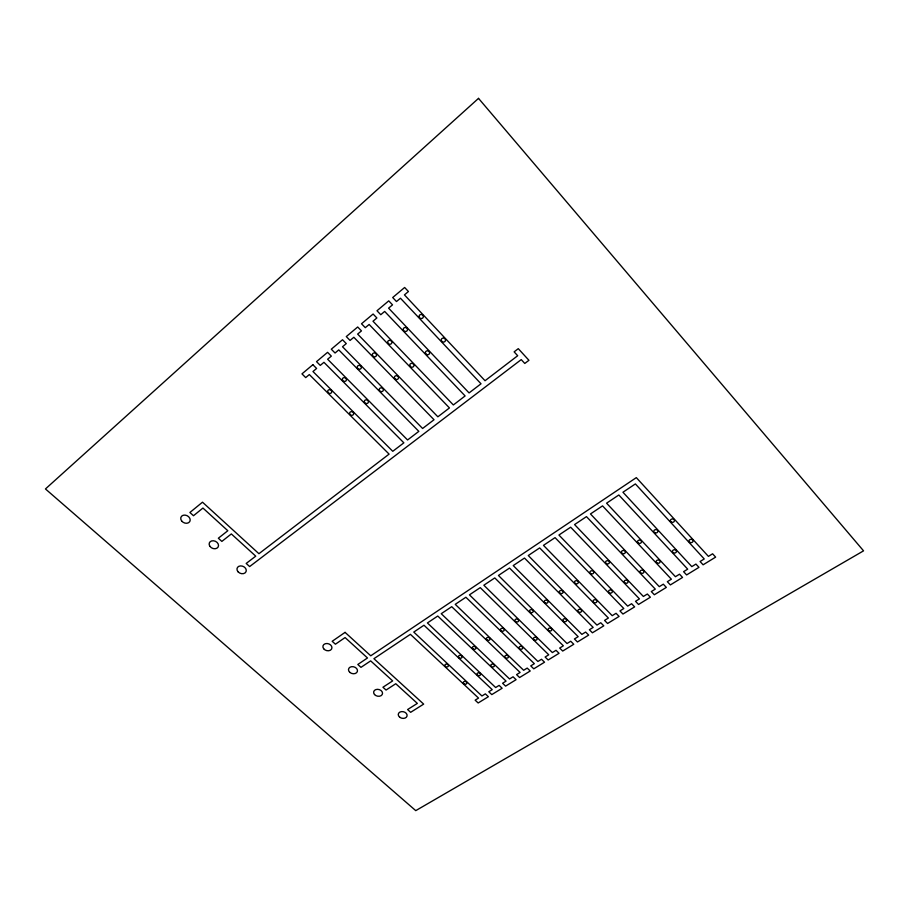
<?xml version="1.0" encoding="UTF-8"?>
<svg xmlns="http://www.w3.org/2000/svg" width="909" height="909" viewBox="0 0 909 909"><rect width="100%" height="100%" fill="white"/><g stroke="black" fill="none" stroke-linecap="round" stroke-linejoin="round"><path stroke-width="1.36" d="M478.52 98.365L45.45 488.951L415.754 810.635L863.55 550.843L478.52 98.365M312.866 364.714L301.97 373.872L305.708 377.599L309.333 374.565L389.097 454.114L258.929 553.706L202.502 502.188L189.901 512.483L193.492 515.733L202.934 508.051L227.818 530.731L218.342 538.23L221.853 541.412L231.34 533.935L255.736 556.16L246.203 563.444L249.645 566.568L521.243 359.6L524.777 363.452L528.936 360.305L518.278 348.658L514.13 351.851L517.687 355.726L485.031 380.723L404.437 294.88L408.436 291.528L404.641 287.483L392.699 297.527L396.483 301.538L400.449 298.22L481.02 383.791L469.067 392.927L388.597 308.151L392.529 304.856L388.745 300.856L376.985 310.753L380.769 314.707L384.666 311.435L465.113 395.949L453.352 404.959L372.997 321.218L376.871 317.968L373.099 314.025L361.521 323.763L365.293 327.672L369.134 324.456L449.455 407.936L437.865 416.799L357.646 334.08L361.464 330.887L357.692 326.99L346.295 336.58L350.056 340.443L353.84 337.273L434.025 419.742L422.605 428.48L342.523 346.749L346.284 343.602L342.523 339.75L331.296 349.204L335.046 353.01L338.773 349.885L418.833 431.366L407.573 439.979L327.626 359.225L331.331 356.123L327.581 352.328L316.525 361.634L320.275 365.395L323.945 362.316L403.857 442.831L392.768 451.307L312.969 371.52L316.616 368.463L312.866 364.714M345.079 632.369L332.183 641.288L335.421 644.208L345.079 637.561L367.497 657.98L357.816 664.479L360.975 667.354L370.667 660.877L392.654 680.909L382.939 687.238L386.052 690.045L395.767 683.738L417.345 703.396L407.596 709.554L410.652 712.315L423.662 704.111L373.917 658.695L410.391 634.323L478.532 698.078L475.146 700.169L478.157 702.975L488.372 696.703L485.349 693.874L481.94 695.976L413.777 632.062L423.98 625.233L492.212 689.647L488.781 691.76L491.792 694.601L502.132 688.249L499.121 685.386L495.655 687.522L427.412 622.949L437.763 616.029L506.063 681.102L502.586 683.25L505.609 686.113L516.085 679.682L513.062 676.796L509.563 678.955L441.24 613.7L451.728 606.689L520.107 672.455L516.573 674.626L519.596 677.523L530.22 671.001L527.197 668.081L523.641 670.274L455.25 604.337L465.885 597.236L534.333 663.684L530.754 665.888L533.776 668.819L544.536 662.206L541.514 659.252L537.912 661.479L469.453 594.85L480.236 587.634L548.741 654.798L545.116 657.037L548.15 659.991L559.046 653.298L556.024 650.31L552.377 652.56L483.849 585.214L494.78 577.919L563.353 645.799L559.683 648.06L562.705 651.049L573.761 644.265L570.727 641.243L567.034 643.527L498.45 575.465L509.529 568.057L578.158 636.664L574.431 638.959L577.465 641.981L588.668 635.107L585.635 632.062L581.885 634.368L513.244 565.568L524.493 558.058L593.168 627.415L589.396 629.744L592.418 632.8L603.781 625.824L600.747 622.745L596.952 625.085L528.265 555.535L539.662 547.911L608.382 618.04L604.553 620.393L607.587 623.483L619.097 616.416L616.063 613.302L612.211 615.677L543.48 545.355L555.047 537.628L623.801 608.53L619.927 610.916L622.96 614.041L634.63 606.871L631.596 603.724L627.687 606.133L558.921 535.037L570.647 527.197L639.436 598.895L635.516 601.315L638.538 604.474L650.378 597.202L647.344 594.02L643.379 596.463L574.579 524.573L586.475 516.619L655.298 589.123L651.31 591.577L654.344 594.759L666.342 587.396L663.309 584.18L659.298 586.657L590.475 513.949L602.542 505.881L671.376 579.203L667.342 581.692L670.376 584.919L682.545 577.442L679.512 574.193L675.432 576.704L606.587 503.177L618.836 494.985L687.693 569.148L683.591 571.681L686.625 574.931L698.964 567.352L695.93 564.069L691.806 566.614L622.949 492.235L635.38 483.929L704.236 558.955L700.078 561.512L703.111 564.807L715.633 557.126L712.599 553.797L708.406 556.376L636.323 477.623L370.747 655.798L345.079 632.369M388.018 343.261A2.148 1.932 23.9 0 0 391.665 343.307A2.148 1.932 23.9 0 0 389.631 340.33A2.148 1.932 23.9 0 0 388.018 343.261M394.836 378.678A2.102 1.875 21 0 0 398.392 378.451A2.102 1.875 21 0 0 396.165 375.712A2.102 1.875 21 0 0 394.836 378.678M578.578 611.984A1.92 1.534 3.9 0 0 581.68 611.098A1.92 1.534 3.9 0 0 579.09 609.36A1.92 1.534 3.9 0 0 578.578 611.984M372.633 355.783A2.125 1.898 24.4 0 0 376.258 355.953A2.125 1.898 24.4 0 0 374.338 352.965A2.125 1.898 24.4 0 0 372.633 355.783M419.31 317.343A2.17 2 22.6 0 0 423.026 317.684A2.17 2 22.6 0 0 421.287 314.491A2.17 2 22.6 0 0 419.31 317.343M410.05 366.157A2.125 1.909 20.2 0 0 413.686 366.361A2.125 1.909 20.2 0 0 411.845 363.361A2.125 1.909 20.2 0 0 410.05 366.157M622.176 553.422A2 1.648 0.5 0 0 625.369 552.331A2 1.648 0.5 0 0 622.62 550.593A2 1.648 0.5 0 0 622.176 553.422M533.89 639.618A1.875 1.477 6.5 0 0 537.083 639.3A1.875 1.477 6.5 0 0 534.992 637.243A1.875 1.477 6.5 0 0 533.89 639.618M379.473 390.472A2.091 1.841 21.7 0 0 383.041 390.893A2.091 1.841 21.7 0 0 381.394 387.882A2.091 1.841 21.7 0 0 379.473 390.472M519.459 648.651A1.863 1.466 7.3 0 0 522.63 648.367A1.863 1.466 7.3 0 0 520.573 646.31A1.863 1.466 7.3 0 0 519.459 648.651M560.058 593.247A1.932 1.568 4.8 0 0 563.114 592.248A1.932 1.568 4.8 0 0 560.421 590.555A1.932 1.568 4.8 0 0 560.058 593.247M671.421 522.175A2.057 1.704 -3.4 0 0 674.455 520.584A2.057 1.704 -3.4 0 0 671.342 519.221A2.057 1.704 -3.4 0 0 671.421 522.175M638.425 543.196A2.011 1.67 -0.8 0 0 641.504 541.832A2.011 1.67 -0.8 0 0 638.538 540.31A2.011 1.67 -0.8 0 0 638.425 543.196M590.668 573.602A1.966 1.602 2.7 0 0 593.804 572.579A1.966 1.602 2.7 0 0 591.1 570.852A1.966 1.602 2.7 0 0 590.668 573.602M609.223 592.759A1.954 1.579 1.9 0 0 612.382 591.839A1.954 1.579 1.9 0 0 609.78 590.066A1.954 1.579 1.9 0 0 609.223 592.759M690.067 542.48A2.045 1.67 -3.8 0 0 693.067 540.878A2.045 1.67 -3.8 0 0 689.954 539.582A2.045 1.67 -3.8 0 0 690.067 542.48M624.813 582.908A1.966 1.591 0.8 0 0 628.051 582.055A1.966 1.591 0.8 0 0 625.506 580.203A1.966 1.591 0.8 0 0 624.813 582.908M656.98 563.001A2 1.636 -1.4 0 0 660.116 561.751A2 1.636 -1.4 0 0 657.252 560.171A2 1.636 -1.4 0 0 656.98 563.001M654.866 532.788A2.034 1.682 -2 0 0 657.866 531.231A2.034 1.682 -2 0 0 654.764 529.867A2.034 1.682 -2 0 0 654.866 532.788M544.889 602.735A1.92 1.545 5.7 0 0 548.059 602.053A1.92 1.545 5.7 0 0 545.627 600.156A1.92 1.545 5.7 0 0 544.889 602.735M529.936 612.075A1.898 1.523 6.6 0 0 533.163 611.734A1.898 1.523 6.6 0 0 531.038 609.632A1.898 1.523 6.6 0 0 529.936 612.075M505.268 657.582A1.852 1.443 8 0 0 508.392 657.275A1.852 1.443 8 0 0 506.313 655.264A1.852 1.443 8 0 0 505.268 657.582M548.854 630.732A1.886 1.5 5.7 0 0 551.82 629.744A1.886 1.5 5.7 0 0 549.15 628.153A1.886 1.5 5.7 0 0 548.854 630.732M441.694 341.227A2.148 1.966 18.1 0 0 445.353 340.909A2.148 1.966 18.1 0 0 443.058 338.103A2.148 1.966 18.1 0 0 441.694 341.227M477.589 675.239A1.818 1.409 9.4 0 0 480.531 674.592A1.818 1.409 9.4 0 0 478.123 672.865A1.818 1.409 9.4 0 0 477.589 675.239M563.603 621.415A1.909 1.523 4.8 0 0 566.648 620.495A1.909 1.523 4.8 0 0 564.023 618.813A1.909 1.523 4.8 0 0 563.603 621.415M403.494 330.331A2.159 1.966 23.3 0 0 407.175 330.66A2.159 1.966 23.3 0 0 405.425 327.513A2.159 1.966 23.3 0 0 403.494 330.331M364.566 402.426A2.079 1.818 22.2 0 0 368.1 402.823A2.079 1.818 22.2 0 0 366.418 399.858A2.079 1.818 22.2 0 0 364.566 402.426M357.487 368.111A2.113 1.875 24.8 0 0 361.078 368.418A2.113 1.875 24.8 0 0 359.282 365.407A2.113 1.875 24.8 0 0 357.487 368.111M425.73 353.76A2.136 1.932 19.3 0 0 429.389 353.771A2.136 1.932 19.3 0 0 427.378 350.829A2.136 1.932 19.3 0 0 425.73 353.76M342.5 380.098A2.102 1.841 25.2 0 0 346.034 380.814A2.102 1.841 25.2 0 0 344.625 377.689A2.102 1.841 25.2 0 0 342.5 380.098M350.022 414.424A2.068 1.784 22.7 0 0 353.51 414.368A2.068 1.784 22.7 0 0 351.397 411.652A2.068 1.784 22.7 0 0 350.022 414.424M327.933 392.324A2.091 1.818 25.4 0 0 331.467 392.688A2.091 1.818 25.4 0 0 329.717 389.722A2.091 1.818 25.4 0 0 327.933 392.324M575.113 583.396A1.943 1.579 3.8 0 0 578.329 582.624A1.943 1.579 3.8 0 0 575.829 580.726A1.943 1.579 3.8 0 0 575.113 583.396M593.963 602.542A1.932 1.557 2.9 0 0 596.952 601.36A1.932 1.557 2.9 0 0 594.134 599.849A1.932 1.557 2.9 0 0 593.963 602.542M515.596 621.642A1.886 1.5 7.4 0 0 518.63 620.836A1.886 1.5 7.4 0 0 516.096 619.086A1.886 1.5 7.4 0 0 515.596 621.642M472.975 648.958A1.852 1.443 9.7 0 0 475.941 648.231A1.852 1.443 9.7 0 0 473.453 646.492A1.852 1.443 9.7 0 0 472.975 648.958M458.977 657.684A1.829 1.432 10.3 0 0 462.033 657.287A1.829 1.432 10.3 0 0 459.818 655.344A1.829 1.432 10.3 0 0 458.977 657.684M463.829 683.75A1.807 1.386 10 0 0 466.817 683.261A1.807 1.386 10 0 0 464.544 681.443A1.807 1.386 10 0 0 463.829 683.75M445.285 666.399A1.818 1.409 11 0 0 448.342 666.092A1.818 1.409 11 0 0 446.228 664.115A1.818 1.409 11 0 0 445.285 666.399M501.154 630.835A1.875 1.488 8.2 0 0 504.2 630.142A1.875 1.488 8.2 0 0 501.745 628.324A1.875 1.488 8.2 0 0 501.154 630.835M673.478 552.854A2.023 1.659 -2.6 0 0 676.478 551.32A2.023 1.659 -2.6 0 0 673.41 549.979A2.023 1.659 -2.6 0 0 673.478 552.854M640.765 573.022A1.988 1.613 -0.3 0 0 643.97 572A1.988 1.613 -0.3 0 0 641.288 570.25A1.988 1.613 -0.3 0 0 640.765 573.022M606.258 563.546A1.977 1.625 1.6 0 0 609.462 562.58A1.977 1.625 1.6 0 0 606.814 560.773A1.977 1.625 1.6 0 0 606.258 563.546M486.94 639.936A1.863 1.466 9 0 0 489.962 639.266A1.863 1.466 9 0 0 487.531 637.459A1.863 1.466 9 0 0 486.94 639.936M491.314 666.456A1.829 1.42 8.7 0 0 494.371 666.013A1.829 1.42 8.7 0 0 492.144 664.115A1.829 1.42 8.7 0 0 491.314 666.456M374.519 694.533A4.511 3.42 13.8 0 0 382.189 694.567A4.511 3.42 13.8 0 0 377.519 689.317A4.511 3.42 13.8 0 0 374.519 694.533M349.897 672.433A4.568 3.477 15.2 0 0 357.362 671.501A4.568 3.477 15.2 0 0 351.715 666.672A4.568 3.477 15.2 0 0 349.897 672.433M323.672 648.742A4.613 3.545 16.8 0 0 331.501 649.185A4.613 3.545 16.8 0 0 327.081 643.515A4.613 3.545 16.8 0 0 323.672 648.742M399.755 717.258A4.477 3.352 12.6 0 0 407.027 716.076A4.477 3.352 12.6 0 0 401.278 711.645A4.477 3.352 12.6 0 0 399.755 717.258M238.158 571.897A4.795 3.75 22.4 0 0 246.055 571.647A4.795 3.75 22.4 0 0 240.658 565.898A4.795 3.75 22.4 0 0 238.158 571.897M209.911 546.332A4.863 3.818 24.3 0 0 218.035 547.161A4.863 3.818 24.3 0 0 213.535 540.775A4.863 3.818 24.3 0 0 209.911 546.332M181.607 520.902A4.931 3.875 26.3 0 0 189.776 521.561A4.931 3.875 26.3 0 0 184.993 515.096A4.931 3.875 26.3 0 0 181.607 520.902"/></g></svg>
